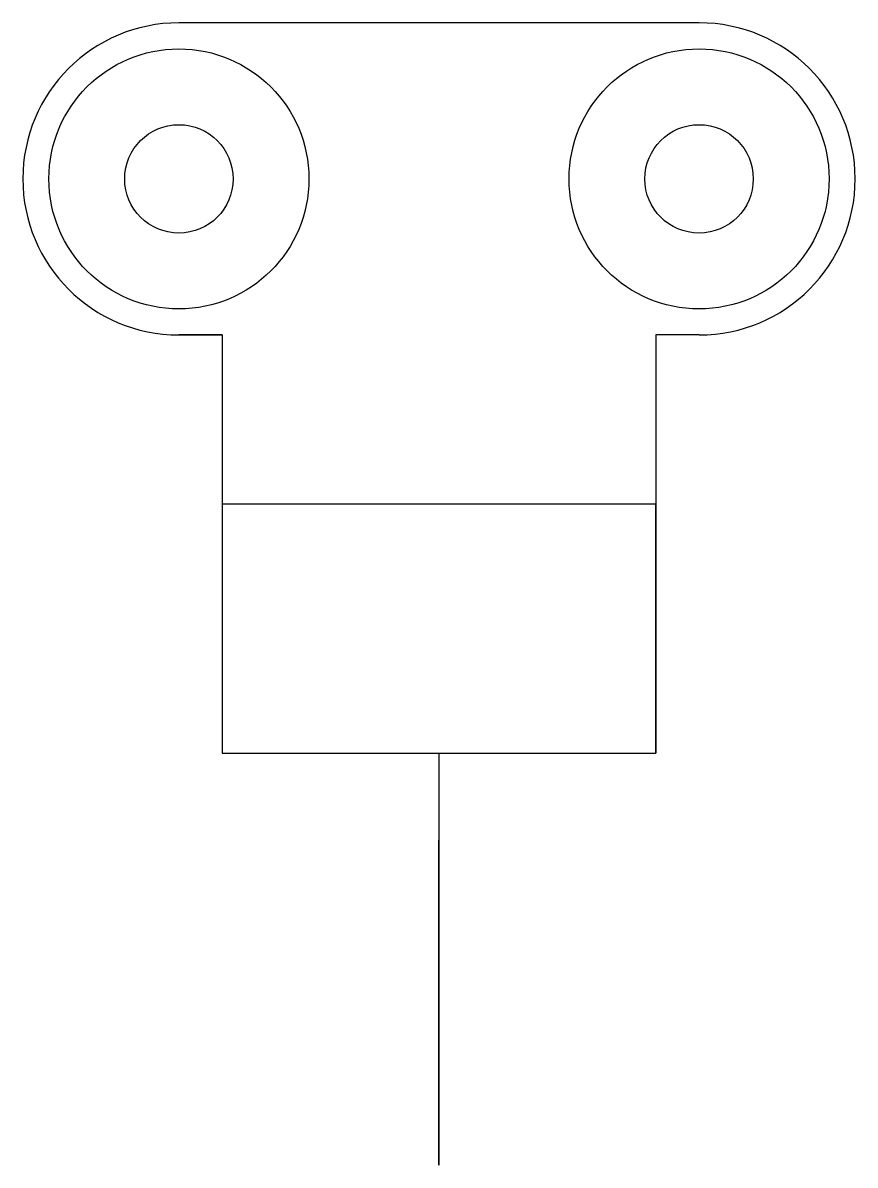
# Model space of a CAD drawing. Header units: millimetres. Extents: x -19 to 1327, y 98 to 645.
# Drawn here: x 1135.3 to 1327.3, y 381.6 to 645.1 of the extents above.
import ezdxf

# ---------------------------------------------------------------- set-up
doc = ezdxf.new("R2010")
doc.units = ezdxf.units.MM
doc.header["$MEASUREMENT"] = 0
doc.layers.add('red', color=7, linetype='Continuous')

msp = doc.modelspace()

# ---------------------------------------------------------------- linework, layer by layer
at = {"layer": 'red'}
for p, q in [((1171.34, 573.15), (1181.34, 573.15)), ((1181.34, 573.15), (1171.34, 573.15)), ((1181.34, 573.15), (1181.34, 476.65)), ((1291.34, 573.15), (1281.34, 573.15)), ((1291.34, 573.15), (1281.34, 573.15)), ((1281.34, 573.15), (1281.34, 476.65))]:
    msp.add_line(p, q, dxfattribs=at)
at = {"layer": 'red', "extrusion": (0, 0, -1)}
for p, q in [((1281.34, 534.15), (1181.34, 534.15)), ((1181.34, 534.15), (1181.34, 476.65))]:
    msp.add_line(p, q, dxfattribs=at)
at = {"layer": 'red', "extrusion": (5.68434e-16, -1, 0)}
msp.add_line((1281.34, 476.65), (1281.34, 534.15), dxfattribs=at)
at = {"layer": 'red', "extrusion": (1, 0, 0)}
for p, q in [((1231.34, 476.65, 202.24), (1231.34, 476.65, -6)), ((1231.34, 476.65, -6), (1231.34, 476.65, 69)), ((1231.34, 476.65, 202.24), (1231.34, 389.73, 92.25)), ((1231.34, 476.65, -6), (1231.34, 400.88, 36.25))]:
    msp.add_line(p, q, dxfattribs=at)
at = {"layer": 'red'}
for points in [[(1291.34, 645.15), (1171.34, 645.15)], [(1181.34, 476.65), (1281.34, 476.65)]]:
    msp.add_lwpolyline(points, dxfattribs=at)
for centre, radius in [((1171.34, 609.15), 30), ((1291.34, 609.15), 30), ((1171.34, 609.15), 12.5), ((1291.34, 609.15), 12.5)]:
    msp.add_circle(centre, radius, dxfattribs=at)
at = {"layer": 'red', "extrusion": (1, 0, 0)}
for radius in [37.5, 22.5]:
    msp.add_circle((419.15, 69, 1231.34), radius, dxfattribs=at)
at = {"layer": 'red'}
for centre, start, end in [((1171.34, 609.15), 90, 270), ((1291.34, 609.15), 270, 90)]:
    msp.add_arc(centre, 36, start, end, dxfattribs=at)

doc.saveas('drawing.dxf')
